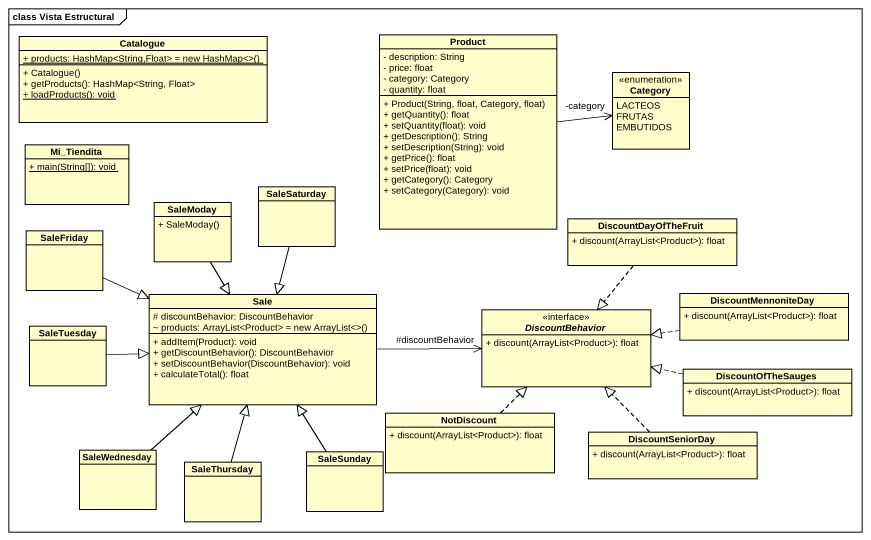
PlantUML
@startuml
mainframe class Vista Estructural
hide circle
hide empty members
skinparam classAttributeIconSize 0
class Catalogue {
  {static} {field} + products: HashMap<String,Float> = new HashMap<>()
  + Catalogue()
  + getProducts(): HashMap<String, Float>
  {static} + loadProducts(): void
}
class Product {
  - description: String
  - price: float
  - category: Category
  - quantity: float
  + Product(String, float, Category, float)
  + getQuantity(): float
  + setQuantity(float): void
  + getDescription(): String
  + setDescription(String): void
  + getPrice(): float
  + setPrice(float): void
  + getCategory(): Category
  + setCategory(Category): void
}
enum Category {
  LACTEOS
  FRUTAS
  EMBUTIDOS
}
class Mi_Tiendita {
  {static} + main(String[]): void
}
class SaleSaturday
class SaleModay {
  + SaleModay()
}
class DiscountDayOfTheFruit {
  + discount(ArrayList<Product>): float
}
class SaleFriday
class Sale {
  # discountBehavior: DiscountBehavior
  {field} ~ products: ArrayList<Product> = new ArrayList<>()
  + addItem(Product): void
  + getDiscountBehavior(): DiscountBehavior
  + setDiscountBehavior(DiscountBehavior): void
  + calculateTotal(): float
}
class DiscountMennoniteDay {
  + discount(ArrayList<Product>): float
}
class SaleTuesday
interface DiscountBehavior <<interface>> {
  + discount(ArrayList<Product>): float
}
class DiscountOfTheSauges {
  + discount(ArrayList<Product>): float
}
class NotDiscount {
  + discount(ArrayList<Product>): float
}
class SaleWednesday
class SaleSunday
class DiscountSeniorDay {
  + discount(ArrayList<Product>): float
}
class SaleThursday
Product -right-> "-category" Category
SaleSaturday --|> Sale
SaleModay --|> Sale
DiscountDayOfTheFruit ..|> DiscountBehavior
SaleFriday -right-|> Sale
Sale -right-> "#discountBehavior" DiscountBehavior
DiscountMennoniteDay .left.|> DiscountBehavior
SaleTuesday -right-|> Sale
DiscountOfTheSauges .left.|> DiscountBehavior
NotDiscount .up.|> DiscountBehavior
SaleWednesday -up-|> Sale
SaleSunday -up-|> Sale
DiscountSeniorDay .up.|> DiscountBehavior
SaleThursday -up-|> Sale
@enduml
